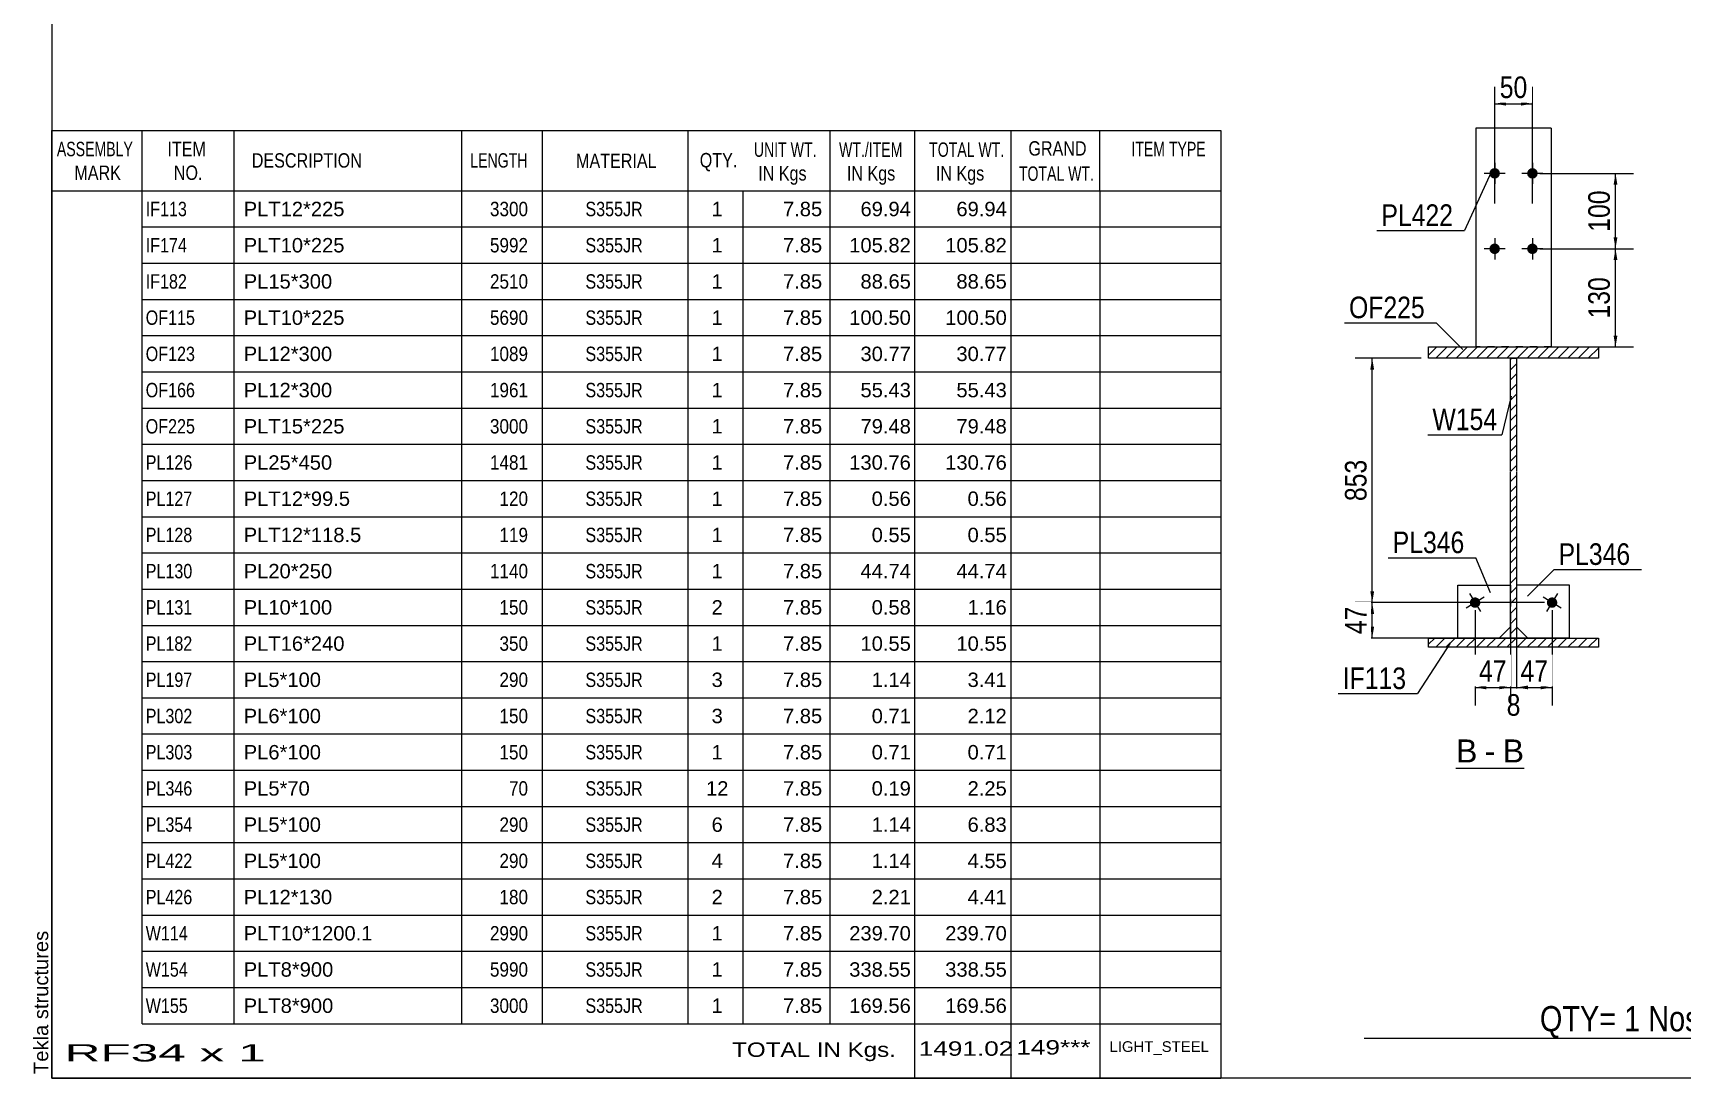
# Model space of a CAD drawing. Header units: millimetres. Extents: x -46 to 357, y -191 to 86.
# Drawn here: x -46 to 172.7, y -191.1 to -52.6 of the extents above; entities that cross this region are included whole.
import ezdxf

# ---------------------------------------------------------------- set-up
doc = ezdxf.new("R2010")
doc.units = ezdxf.units.MM
doc.linetypes.add('DXK_LINE_DOT1', pattern=[1.8814, 0.9407, -0.9407])
doc.styles.add('Arial', font='ARIAL.TTF', dxfattribs={"height": 0.2})
doc.styles.add('Arial Narrow', font='ARIALN.TTF', dxfattribs={"height": 0.2})

# ---------------------------------------------------------------- blocks, each defined once
blk = doc.blocks.new('Unknown-623514957-1211')
at = {"color": 5, "linetype": 'Continuous'}
for p, q in [((-43.45, 85.89), (-43.45, -191.11)), ((-43.45, -191.11), (356.55, -191.11))]:
    blk.add_line(p, q, dxfattribs=at)
at = {"color": 174, "linetype": 'Continuous', "style": 'Arial'}
blk.add_text('Tekla structures', height=1.9102, rotation=90, dxfattribs=at).set_placement((-43.95, -190.61))
blk = doc.blocks.new('Unknown-623514957-16 - 2719')
at = {"color": 7, "linetype": 'Continuous'}
blk.add_line((142.59, -150.07), (151.62, -150.07), dxfattribs=at)
at = {"color": 0, "linetype": 'Continuous'}
blk.add_wipeout([(145.43, -149.32), (145.43, -146.12), (142.59, -146.12), (142.59, -149.32)], dxfattribs=at)
at = {"color": 96, "linetype": 'Continuous', "style": 'Arial'}
blk.add_text('B', height=3.06, dxfattribs=at).set_placement((142.59, -149.32))
at = {"color": 0, "linetype": 'Continuous'}
blk.add_wipeout([(147.81, -149.32), (147.81, -146.12), (146.39, -146.12), (146.39, -149.32)], dxfattribs=at)
at = {"color": 96, "linetype": 'Continuous', "style": 'Arial'}
blk.add_text('-', height=3.06, dxfattribs=at).set_placement((146.39, -149.32))
at = {"color": 0, "linetype": 'Continuous'}
blk.add_wipeout([(151.62, -149.32), (151.62, -146.12), (148.77, -146.12), (148.77, -149.32)], dxfattribs=at)
at = {"color": 96, "linetype": 'Continuous', "style": 'Arial'}
blk.add_text('B', height=3.06, dxfattribs=at).set_placement((148.77, -149.32))
blk = doc.blocks.new('Part-623514957-2760 - 2719')
at = {"linetype": 'Continuous'}
h = blk.add_hatch(dxfattribs=at)
h.set_pattern_fill('', scale=0.3, style=0, pattern_type=0)
h.set_pattern_definition([(45, (150.63105, -132.8312), (-0.67352, 0.67352), [])])
h.paths.add_polyline_path([(149.83, -132.83), (150.63, -132.83), (150.63, -95.73), (149.83, -95.73)])
at = {"color": 2, "linetype": 'Continuous'}
for p, q in [((149.83, -110.73), (149.83, -95.73)), ((149.83, -95.73), (150.63, -95.73)), ((150.63, -95.73), (150.63, -110.73)), ((149.83, -132.83), (149.83, -110.83)), ((150.63, -110.83), (150.63, -132.83)), ((150.63, -132.83), (149.83, -132.83))]:
    blk.add_line(p, q, dxfattribs=at)
blk = doc.blocks.new('Bolt-623514957-2736 - 2719')
at = {"linetype": 'Continuous'}
blk.add_hatch(color=3, dxfattribs=at).paths.add_polyline_path([(155.92, -128.5, -1), (154.74, -127.76, -1)])
at = {"color": 3, "linetype": 'Continuous'}
for p, q in [((156.52, -128.87), (154.14, -127.39)), ((156.07, -126.94), (154.59, -129.32))]:
    blk.add_line(p, q, dxfattribs=at)
blk = doc.blocks.new('Bolt-623514957-2737 - 2719')
at = {"linetype": 'Continuous'}
blk.add_hatch(color=3, dxfattribs=at).paths.add_polyline_path([(145.72, -127.76, -1), (144.54, -128.5, -1)])
at = {"color": 3, "linetype": 'Continuous'}
for p, q in [((146.32, -127.39), (143.94, -128.87)), ((144.39, -126.94), (145.87, -129.32))]:
    blk.add_line(p, q, dxfattribs=at)
blk = doc.blocks.new('Bolt-623514957-2749 - 2719')
at = {"linetype": 'Continuous'}
for points in [[(148.43, -71.23, -1), (147.03, -71.23, -1)], [(153.43, -71.23, -1), (152.03, -71.23, -1)], [(148.43, -81.23, -1), (147.03, -81.23, -1)], [(153.43, -81.23, -1), (152.03, -81.23, -1)]]:
    blk.add_hatch(color=3, dxfattribs=at).paths.add_polyline_path(points)
at = {"color": 3, "linetype": 'Continuous'}
for p, q in [((147.73, -69.83), (147.73, -72.63)), ((152.73, -69.83), (152.73, -72.63)), ((149.13, -71.23), (146.33, -71.23)), ((154.13, -71.23), (151.33, -71.23)), ((147.73, -79.83), (147.73, -82.63)), ((152.73, -79.83), (152.73, -82.63)), ((149.13, -81.23), (146.33, -81.23)), ((154.13, -81.23), (151.33, -81.23))]:
    blk.add_line(p, q, dxfattribs=at)
blk = doc.blocks.new('Part-623514957-2790 - 2719')
at = {"color": 2, "linetype": 'Continuous'}
for p, q in [((157.63, -125.83), (150.63, -125.83)), ((157.63, -132.83), (157.63, -125.83)), ((150.63, -131.33), (152.13, -132.83))]:
    blk.add_line(p, q, dxfattribs=at)
at = {"color": 7, "linetype": 'DXK_LINE_DOT1'}
for p, q in [((150.63, -125.83), (150.63, -131.33)), ((157.63, -132.83), (152.13, -132.83))]:
    blk.add_line(p, q, dxfattribs=at)
blk = doc.blocks.new('Part-623514957-2795 - 2719')
at = {"color": 2, "linetype": 'Continuous'}
for p, q in [((142.83, -132.83), (142.83, -125.83)), ((142.83, -125.83), (149.83, -125.83)), ((149.83, -131.33), (148.33, -132.83))]:
    blk.add_line(p, q, dxfattribs=at)
at = {"color": 7, "linetype": 'DXK_LINE_DOT1'}
for p, q in [((149.83, -125.83), (149.83, -131.33)), ((148.33, -132.83), (142.83, -132.83))]:
    blk.add_line(p, q, dxfattribs=at)
blk = doc.blocks.new('Part-623514957-2802 - 2719')
at = {"linetype": 'Continuous'}
h = blk.add_hatch(dxfattribs=at)
h.set_pattern_fill('', scale=0.3, style=0, pattern_type=0)
h.set_pattern_definition([(45, (161.48105, -95.7312), (-0.67352, 0.67352), [])])
h.paths.add_polyline_path([(138.98, -95.73), (161.48, -95.73), (161.48, -94.23), (138.98, -94.23)])
at = {"color": 2, "linetype": 'Continuous'}
for p, q in [((138.98, -95.73), (138.98, -94.23)), ((138.98, -94.23), (161.48, -94.23)), ((161.48, -95.73), (138.98, -95.73)), ((161.48, -94.23), (161.48, -95.73))]:
    blk.add_line(p, q, dxfattribs=at)
blk = doc.blocks.new('Part-623514957-2812 - 2719')
at = {"linetype": 'Continuous'}
h = blk.add_hatch(dxfattribs=at)
h.set_pattern_fill('', scale=0.3, style=0, pattern_type=0)
h.set_pattern_definition([(45, (161.48105, -134.0312), (-0.67352, 0.67352), [])])
h.paths.add_polyline_path([(138.98, -134.03), (161.48, -134.03), (161.48, -132.83), (138.98, -132.83)])
at = {"color": 2, "linetype": 'Continuous'}
for p, q in [((138.98, -134.03), (138.98, -132.83)), ((138.98, -132.83), (161.48, -132.83)), ((161.48, -132.83), (161.48, -134.03)), ((161.48, -134.03), (138.98, -134.03))]:
    blk.add_line(p, q, dxfattribs=at)
blk = doc.blocks.new('Part-623514957-2829 - 2719')
at = {"color": 2, "linetype": 'Continuous'}
for p, q in [((155.23, -65.23), (145.23, -65.23)), ((145.23, -65.23), (145.23, -94.23)), ((155.23, -65.23), (155.23, -94.23))]:
    blk.add_line(p, q, dxfattribs=at)
at = {"color": 7, "linetype": 'DXK_LINE_DOT1'}
blk.add_line((155.23, -94.23), (145.23, -94.23), dxfattribs=at)
blk = doc.blocks.new('StraightDimension-623514957-12862 - 2719')
at = {"linetype": 'Continuous'}
for points in [[(163.49, -72.73), (163.74, -71.23), (163.99, -72.73)], [(163.99, -79.73), (163.74, -81.23), (163.49, -79.73)]]:
    blk.add_hatch(color=7, dxfattribs=at).paths.add_polyline_path(points)
at = {"color": 7, "linetype": 'Continuous'}
for p, q in [((153.73, -71.23), (166.14, -71.23)), ((163.74, -81.23), (163.74, -71.23)), ((153.73, -81.23), (166.14, -81.23))]:
    blk.add_line(p, q, dxfattribs=at)
at = {"color": 0}
blk.add_wipeout([(163.59, -72.89), (159.39, -72.89), (159.39, -79.57), (163.59, -79.57)], dxfattribs=at)
at = {"color": 3, "style": 'Arial Narrow'}
blk.add_text('100', height=2.863, rotation=90.0002, dxfattribs=at).set_placement((162.99, -78.97))
blk = doc.blocks.new('StraightDimension-623514957-8338 - 2719')
at = {"linetype": 'Continuous'}
for points in [[(152.13, -139.62), (150.63, -139.37), (152.13, -139.12)], [(153.83, -139.12), (155.33, -139.37), (153.83, -139.62)]]:
    blk.add_hatch(color=7, dxfattribs=at).paths.add_polyline_path(points)
at = {"color": 7, "linetype": 'Continuous'}
for p, q in [((150.63, -130.8), (150.63, -141.77)), ((155.33, -129.13), (155.33, -141.77)), ((150.63, -139.37), (155.33, -139.37))]:
    blk.add_line(p, q, dxfattribs=at)
at = {"color": 0}
blk.add_wipeout([(155.41, -139.22), (155.41, -135.02), (150.55, -135.02), (150.55, -139.22)], dxfattribs=at)
at = {"color": 3, "style": 'Arial Narrow'}
blk.add_text('47', height=2.863, dxfattribs=at).set_placement((151.15, -138.62))
blk = doc.blocks.new('StraightDimension-623514957-8339 - 2719')
at = {"linetype": 'Continuous'}
for points in [[(148.33, -139.12), (149.83, -139.37), (148.33, -139.62)], [(152.13, -139.62), (150.63, -139.37), (152.13, -139.12)]]:
    blk.add_hatch(color=7, dxfattribs=at).paths.add_polyline_path(points)
at = {"color": 7, "linetype": 'Continuous'}
for p, q in [((149.83, -130.8), (149.83, -141.62)), ((150.63, -130.8), (150.63, -141.62)), ((149.83, -139.37), (150.63, -139.37))]:
    blk.add_line(p, q, dxfattribs=at)
at = {"color": 0}
blk.add_wipeout([(151.75, -143.72), (151.75, -139.52), (148.72, -139.52), (148.72, -143.72)], dxfattribs=at)
at = {"color": 3, "style": 'Arial Narrow'}
blk.add_text('8', height=2.86, dxfattribs=at).set_placement((149.32, -143.12))
blk = doc.blocks.new('StraightDimension-623514957-8340 - 2719')
at = {"linetype": 'Continuous'}
for points in [[(146.63, -139.62), (145.13, -139.37), (146.63, -139.12)], [(148.33, -139.12), (149.83, -139.37), (148.33, -139.62)]]:
    blk.add_hatch(color=7, dxfattribs=at).paths.add_polyline_path(points)
at = {"color": 7, "linetype": 'Continuous'}
for p, q in [((145.13, -129.13), (145.13, -141.77)), ((149.83, -130.8), (149.83, -141.77)), ((145.13, -139.37), (149.83, -139.37))]:
    blk.add_line(p, q, dxfattribs=at)
at = {"color": 0}
blk.add_wipeout([(149.91, -139.22), (149.91, -135.02), (145.05, -135.02), (145.05, -139.22)], dxfattribs=at)
at = {"color": 3, "style": 'Arial Narrow'}
blk.add_text('47', height=2.863, dxfattribs=at).set_placement((145.65, -138.62))
blk = doc.blocks.new('StraightDimension-623514957-8360 - 2719')
at = {"linetype": 'Continuous'}
for points in [[(131.25, -97.23), (131.5, -95.73), (131.75, -97.23)], [(131.75, -126.63), (131.5, -128.13), (131.25, -126.63)]]:
    blk.add_hatch(color=7, dxfattribs=at).paths.add_polyline_path(points)
at = {"color": 7, "linetype": 'Continuous'}
for p, q in [((137.98, -95.73), (129.25, -95.73)), ((131.5, -128.13), (131.5, -95.73)), ((154.33, -128.13), (129.25, -128.13))]:
    blk.add_line(p, q, dxfattribs=at)
at = {"color": 0}
blk.add_wipeout([(131.35, -108.59), (127.15, -108.59), (127.15, -115.27), (131.35, -115.27)], dxfattribs=at)
at = {"color": 3, "style": 'Arial Narrow'}
blk.add_text('853', height=2.863, rotation=90.0002, dxfattribs=at).set_placement((130.75, -114.67))
blk = doc.blocks.new('StraightDimension-623514957-8361 - 2719')
at = {"linetype": 'Continuous'}
for points in [[(131.25, -129.63), (131.5, -128.13), (131.75, -129.63)], [(131.75, -131.33), (131.5, -132.83), (131.25, -131.33)]]:
    blk.add_hatch(color=7, dxfattribs=at).paths.add_polyline_path(points)
at = {"color": 7, "linetype": 'Continuous'}
for p, q in [((154.33, -128.13), (129.25, -128.13)), ((131.5, -132.83), (131.5, -128.13)), ((156.63, -132.83), (129.25, -132.83))]:
    blk.add_line(p, q, dxfattribs=at)
at = {"color": 0}
blk.add_wipeout([(131.35, -128.05), (127.15, -128.05), (127.15, -132.91), (131.35, -132.91)], dxfattribs=at)
at = {"color": 3, "style": 'Arial Narrow'}
blk.add_text('47', height=2.863, rotation=90.0002, dxfattribs=at).set_placement((130.75, -132.31))
blk = doc.blocks.new('StraightDimension-623514957-8408 - 2719')
at = {"linetype": 'Continuous'}
for points in [[(149.23, -62.25), (147.73, -62), (149.23, -61.75)], [(151.23, -61.75), (152.73, -62), (151.23, -62.25)]]:
    blk.add_hatch(color=7, dxfattribs=at).paths.add_polyline_path(points)
at = {"color": 7, "linetype": 'Continuous'}
for p, q in [((147.73, -75.23), (147.73, -59.75)), ((152.73, -75.23), (152.73, -59.75)), ((147.73, -62), (152.73, -62))]:
    blk.add_line(p, q, dxfattribs=at)
at = {"color": 0}
blk.add_wipeout([(152.66, -61.85), (152.66, -57.65), (147.8, -57.65), (147.8, -61.85)], dxfattribs=at)
at = {"color": 3, "style": 'Arial Narrow'}
blk.add_text('50', height=2.863, dxfattribs=at).set_placement((148.4, -61.25))
blk = doc.blocks.new('StraightDimension-623514957-12863 - 2719')
at = {"linetype": 'Continuous'}
for points in [[(163.49, -82.73), (163.74, -81.23), (163.99, -82.73)], [(163.99, -92.73), (163.74, -94.23), (163.49, -92.73)]]:
    blk.add_hatch(color=7, dxfattribs=at).paths.add_polyline_path(points)
at = {"color": 7, "linetype": 'Continuous'}
for p, q in [((153.73, -81.23), (166.14, -81.23)), ((163.74, -94.23), (163.74, -81.23)), ((139.98, -94.23), (166.14, -94.23))]:
    blk.add_line(p, q, dxfattribs=at)
at = {"color": 0}
blk.add_wipeout([(163.59, -84.39), (159.39, -84.39), (159.39, -91.07), (163.59, -91.07)], dxfattribs=at)
at = {"color": 3, "style": 'Arial Narrow'}
blk.add_text('130', height=2.863, rotation=90.0002, dxfattribs=at).set_placement((162.99, -90.47))
blk = doc.blocks.new('CBS_BOM-623514957-14365')
at = {"color": 7, "linetype": 'Continuous'}
for p, q in [((-43.48, -73.54), (-43.48, -65.54)), ((-43.48, -65.54), (111.44, -65.54)), ((-31.48, -73.54), (-31.48, -65.54)), ((-19.29, -73.54), (-19.29, -65.54)), ((10.87, -73.54), (10.87, -65.54)), ((21.55, -73.54), (21.55, -65.54)), ((40.87, -73.54), (40.87, -65.54)), ((59.67, -73.54), (59.67, -65.54)), ((70.88, -73.54), (70.88, -65.54)), ((83.67, -73.54), (83.67, -65.54)), ((95.42, -73.54), (95.42, -65.54)), ((111.44, -65.55), (111.44, -73.53)), ((-43.48, -73.54), (111.44, -73.54)), ((-43.48, -78.34), (-43.48, -73.54)), ((-31.48, -78.34), (-31.48, -73.54)), ((-19.29, -78.34), (-19.29, -73.54)), ((10.87, -78.34), (10.87, -73.54)), ((21.55, -78.34), (21.55, -73.54)), ((40.87, -78.34), (40.87, -73.54)), ((48.13, -78.34), (48.13, -73.54)), ((59.67, -78.34), (59.67, -73.54)), ((70.88, -78.34), (70.88, -73.54)), ((83.67, -78.34), (83.67, -73.54)), ((95.43, -78.34), (95.43, -73.54)), ((111.44, -73.55), (111.44, -78.34)), ((-43.48, -83.14), (-43.48, -78.34)), ((-31.48, -78.34), (111.44, -78.34)), ((-31.48, -83.14), (-31.48, -78.34)), ((-19.29, -83.14), (-19.29, -78.34)), ((10.87, -83.14), (10.87, -78.34)), ((21.55, -83.14), (21.55, -78.34)), ((40.87, -83.14), (40.87, -78.34)), ((48.13, -83.14), (48.13, -78.34)), ((59.67, -83.14), (59.67, -78.34)), ((70.88, -83.14), (70.88, -78.34)), ((83.67, -83.14), (83.67, -78.34)), ((95.43, -83.14), (95.43, -78.34)), ((111.44, -78.35), (111.44, -83.14)), ((-43.48, -87.94), (-43.48, -83.14)), ((-31.48, -83.14), (111.44, -83.14)), ((-31.48, -87.94), (-31.48, -83.14)), ((-19.29, -87.94), (-19.29, -83.14)), ((10.87, -87.94), (10.87, -83.14)), ((21.55, -87.94), (21.55, -83.14)), ((40.87, -87.94), (40.87, -83.14)), ((48.13, -87.94), (48.13, -83.14)), ((59.67, -87.94), (59.67, -83.14)), ((70.88, -87.94), (70.88, -83.14)), ((83.67, -87.94), (83.67, -83.14)), ((95.43, -87.94), (95.43, -83.14)), ((111.44, -83.15), (111.44, -87.94)), ((-43.48, -92.74), (-43.48, -87.94)), ((-31.48, -87.94), (111.44, -87.94)), ((-31.48, -92.74), (-31.48, -87.94)), ((-19.29, -92.74), (-19.29, -87.94)), ((10.87, -92.74), (10.87, -87.94)), ((21.55, -92.74), (21.55, -87.94)), ((40.87, -92.74), (40.87, -87.94)), ((48.13, -92.74), (48.13, -87.94)), ((59.67, -92.74), (59.67, -87.94)), ((70.88, -92.74), (70.88, -87.94)), ((83.67, -92.74), (83.67, -87.94)), ((95.43, -92.74), (95.43, -87.94)), ((111.44, -87.95), (111.44, -92.74)), ((-43.48, -97.54), (-43.48, -92.74)), ((-31.48, -92.74), (111.44, -92.74)), ((-31.48, -97.54), (-31.48, -92.74)), ((-19.29, -97.54), (-19.29, -92.74)), ((10.87, -97.54), (10.87, -92.74)), ((21.55, -97.54), (21.55, -92.74)), ((40.87, -97.54), (40.87, -92.74)), ((48.13, -97.54), (48.13, -92.74)), ((59.67, -97.54), (59.67, -92.74)), ((70.88, -97.54), (70.88, -92.74)), ((83.67, -97.54), (83.67, -92.74)), ((95.43, -97.54), (95.43, -92.74)), ((111.44, -92.75), (111.44, -97.54)), ((-43.48, -102.34), (-43.48, -97.54)), ((-31.48, -97.54), (111.44, -97.54)), ((-31.48, -102.34), (-31.48, -97.54)), ((-19.29, -102.34), (-19.29, -97.54)), ((10.87, -102.34), (10.87, -97.54)), ((21.55, -102.34), (21.55, -97.54)), ((40.87, -102.34), (40.87, -97.54)), ((48.13, -102.34), (48.13, -97.54)), ((59.67, -102.34), (59.67, -97.54)), ((70.88, -102.34), (70.88, -97.54)), ((83.67, -102.34), (83.67, -97.54)), ((95.43, -102.34), (95.43, -97.54)), ((111.44, -97.55), (111.44, -102.34)), ((-43.48, -107.14), (-43.48, -102.34)), ((-31.48, -102.34), (111.44, -102.34)), ((-31.48, -107.14), (-31.48, -102.34)), ((-19.29, -107.14), (-19.29, -102.34)), ((10.87, -107.14), (10.87, -102.34)), ((21.55, -107.14), (21.55, -102.34)), ((40.87, -107.14), (40.87, -102.34)), ((48.13, -107.14), (48.13, -102.34)), ((59.67, -107.14), (59.67, -102.34)), ((70.88, -107.14), (70.88, -102.34)), ((83.67, -107.14), (83.67, -102.34)), ((95.43, -107.14), (95.43, -102.34)), ((111.44, -102.35), (111.44, -107.14)), ((-43.48, -111.94), (-43.48, -107.14)), ((-31.48, -107.14), (111.44, -107.14)), ((-31.48, -111.94), (-31.48, -107.14)), ((-19.29, -111.94), (-19.29, -107.14)), ((10.87, -111.94), (10.87, -107.14)), ((21.55, -111.94), (21.55, -107.14)), ((40.87, -111.94), (40.87, -107.14)), ((48.13, -111.94), (48.13, -107.14)), ((59.67, -111.94), (59.67, -107.14)), ((70.88, -111.94), (70.88, -107.14)), ((83.67, -111.94), (83.67, -107.14)), ((95.43, -111.94), (95.43, -107.14)), ((111.44, -107.15), (111.44, -111.94)), ((-43.48, -116.74), (-43.48, -111.94)), ((-31.48, -111.94), (111.44, -111.94)), ((-31.48, -116.74), (-31.48, -111.94)), ((-19.29, -116.74), (-19.29, -111.94)), ((10.87, -116.74), (10.87, -111.94)), ((21.55, -116.74), (21.55, -111.94)), ((40.87, -116.74), (40.87, -111.94)), ((48.13, -116.74), (48.13, -111.94)), ((59.67, -116.74), (59.67, -111.94)), ((70.88, -116.74), (70.88, -111.94)), ((83.67, -116.74), (83.67, -111.94)), ((95.43, -116.74), (95.43, -111.94)), ((111.44, -111.95), (111.44, -116.74)), ((-43.48, -121.54), (-43.48, -116.74)), ((-31.48, -116.74), (111.44, -116.74)), ((-31.48, -121.54), (-31.48, -116.74)), ((-19.29, -121.54), (-19.29, -116.74)), ((10.87, -121.54), (10.87, -116.74)), ((21.55, -121.54), (21.55, -116.74)), ((40.87, -121.54), (40.87, -116.74)), ((48.13, -121.54), (48.13, -116.74)), ((59.67, -121.54), (59.67, -116.74)), ((70.88, -121.54), (70.88, -116.74)), ((83.67, -121.54), (83.67, -116.74)), ((95.43, -121.54), (95.43, -116.74)), ((111.44, -116.75), (111.44, -121.54)), ((-43.48, -126.34), (-43.48, -121.54)), ((-31.48, -121.54), (111.44, -121.54)), ((-31.48, -126.34), (-31.48, -121.54)), ((-19.29, -126.34), (-19.29, -121.54)), ((10.87, -126.34), (10.87, -121.54)), ((21.55, -126.34), (21.55, -121.54)), ((40.87, -126.34), (40.87, -121.54)), ((48.13, -126.34), (48.13, -121.54)), ((59.67, -126.34), (59.67, -121.54)), ((70.88, -126.34), (70.88, -121.54)), ((83.67, -126.34), (83.67, -121.54)), ((95.43, -126.34), (95.43, -121.54)), ((111.44, -121.55), (111.44, -126.34)), ((-43.48, -131.14), (-43.48, -126.34)), ((-31.48, -126.34), (111.44, -126.34)), ((-31.48, -131.14), (-31.48, -126.34)), ((-19.29, -131.14), (-19.29, -126.34)), ((10.87, -131.14), (10.87, -126.34)), ((21.55, -131.14), (21.55, -126.34)), ((40.87, -131.14), (40.87, -126.34)), ((48.13, -131.14), (48.13, -126.34)), ((59.67, -131.14), (59.67, -126.34)), ((70.88, -131.14), (70.88, -126.34)), ((83.67, -131.14), (83.67, -126.34)), ((95.43, -131.14), (95.43, -126.34)), ((111.44, -126.35), (111.44, -131.14)), ((-43.48, -135.94), (-43.48, -131.14)), ((-31.48, -131.14), (111.44, -131.14)), ((-31.48, -135.94), (-31.48, -131.14)), ((-19.29, -135.94), (-19.29, -131.14)), ((10.87, -135.94), (10.87, -131.14)), ((21.55, -135.94), (21.55, -131.14)), ((40.87, -135.94), (40.87, -131.14)), ((48.13, -135.94), (48.13, -131.14)), ((59.67, -135.94), (59.67, -131.14)), ((70.88, -135.94), (70.88, -131.14)), ((83.67, -135.94), (83.67, -131.14)), ((95.43, -135.94), (95.43, -131.14)), ((111.44, -131.15), (111.44, -135.94)), ((-43.48, -140.74), (-43.48, -135.94)), ((-31.48, -135.94), (111.44, -135.94)), ((-31.48, -140.74), (-31.48, -135.94)), ((-19.29, -140.74), (-19.29, -135.94)), ((10.87, -140.74), (10.87, -135.94)), ((21.55, -140.74), (21.55, -135.94)), ((40.87, -140.74), (40.87, -135.94)), ((48.13, -140.74), (48.13, -135.94)), ((59.67, -140.74), (59.67, -135.94)), ((70.88, -140.74), (70.88, -135.94)), ((83.67, -140.74), (83.67, -135.94)), ((95.43, -140.74), (95.43, -135.94)), ((111.44, -135.95), (111.44, -140.74)), ((-43.48, -145.54), (-43.48, -140.74)), ((-31.48, -140.74), (111.44, -140.74)), ((-31.48, -145.54), (-31.48, -140.74)), ((-19.29, -145.54), (-19.29, -140.74)), ((10.87, -145.54), (10.87, -140.74)), ((21.55, -145.54), (21.55, -140.74)), ((40.87, -145.54), (40.87, -140.74)), ((48.13, -145.54), (48.13, -140.74)), ((59.67, -145.54), (59.67, -140.74)), ((70.88, -145.54), (70.88, -140.74)), ((83.67, -145.54), (83.67, -140.74)), ((95.43, -145.54), (95.43, -140.74)), ((111.44, -140.75), (111.44, -145.54)), ((-43.48, -150.34), (-43.48, -145.54)), ((-31.48, -145.54), (111.44, -145.54)), ((-31.48, -150.34), (-31.48, -145.54)), ((-19.29, -150.34), (-19.29, -145.54)), ((10.87, -150.34), (10.87, -145.54)), ((21.55, -150.34), (21.55, -145.54)), ((40.87, -150.34), (40.87, -145.54)), ((48.13, -150.34), (48.13, -145.54)), ((59.67, -150.34), (59.67, -145.54)), ((70.88, -150.34), (70.88, -145.54)), ((83.67, -150.34), (83.67, -145.54)), ((95.43, -150.34), (95.43, -145.54)), ((111.44, -145.55), (111.44, -150.34)), ((-43.48, -155.14), (-43.48, -150.34)), ((-31.48, -150.34), (111.44, -150.34)), ((-31.48, -155.14), (-31.48, -150.34)), ((-19.29, -155.14), (-19.29, -150.34)), ((10.87, -155.14), (10.87, -150.34)), ((21.55, -155.14), (21.55, -150.34)), ((40.87, -155.14), (40.87, -150.34)), ((48.13, -155.14), (48.13, -150.34)), ((59.67, -155.14), (59.67, -150.34)), ((70.88, -155.14), (70.88, -150.34)), ((83.67, -155.14), (83.67, -150.34)), ((95.43, -155.14), (95.43, -150.34)), ((111.44, -150.35), (111.44, -155.14)), ((-43.48, -159.94), (-43.48, -155.14)), ((-31.48, -155.14), (111.44, -155.14)), ((-31.48, -159.94), (-31.48, -155.14)), ((-19.29, -159.94), (-19.29, -155.14)), ((10.87, -159.94), (10.87, -155.14)), ((21.55, -159.94), (21.55, -155.14)), ((40.87, -159.94), (40.87, -155.14)), ((48.13, -159.94), (48.13, -155.14)), ((59.67, -159.94), (59.67, -155.14)), ((70.88, -159.94), (70.88, -155.14)), ((83.67, -159.94), (83.67, -155.14)), ((95.43, -159.94), (95.43, -155.14)), ((111.44, -155.15), (111.44, -159.94)), ((-43.48, -164.74), (-43.48, -159.94)), ((-31.48, -159.94), (111.44, -159.94)), ((-31.48, -164.74), (-31.48, -159.94)), ((-19.29, -164.74), (-19.29, -159.94)), ((10.87, -164.74), (10.87, -159.94)), ((21.55, -164.74), (21.55, -159.94)), ((40.87, -164.74), (40.87, -159.94)), ((48.13, -164.74), (48.13, -159.94)), ((59.67, -164.74), (59.67, -159.94)), ((70.88, -164.74), (70.88, -159.94)), ((83.67, -164.74), (83.67, -159.94)), ((95.43, -164.74), (95.43, -159.94)), ((111.44, -159.95), (111.44, -164.74)), ((-43.48, -169.54), (-43.48, -164.74)), ((-31.48, -164.74), (111.44, -164.74)), ((-31.48, -169.54), (-31.48, -164.74)), ((-19.29, -169.54), (-19.29, -164.74)), ((10.87, -169.54), (10.87, -164.74)), ((21.55, -169.54), (21.55, -164.74)), ((40.87, -169.54), (40.87, -164.74)), ((48.13, -169.54), (48.13, -164.74)), ((59.67, -169.54), (59.67, -164.74)), ((70.88, -169.54), (70.88, -164.74)), ((83.67, -169.54), (83.67, -164.74)), ((95.43, -169.54), (95.43, -164.74)), ((111.44, -164.75), (111.44, -169.54)), ((-43.48, -174.34), (-43.48, -169.54)), ((-31.48, -169.54), (111.44, -169.54)), ((-31.48, -174.34), (-31.48, -169.54)), ((-19.29, -174.34), (-19.29, -169.54)), ((10.87, -174.34), (10.87, -169.54)), ((21.55, -174.34), (21.55, -169.54)), ((40.87, -174.34), (40.87, -169.54)), ((48.13, -174.34), (48.13, -169.54)), ((59.67, -174.34), (59.67, -169.54)), ((70.88, -174.34), (70.88, -169.54)), ((83.67, -174.34), (83.67, -169.54)), ((95.43, -174.34), (95.43, -169.54)), ((111.44, -169.55), (111.44, -174.34)), ((-43.48, -179.14), (-43.48, -174.34)), ((-31.48, -174.34), (111.44, -174.34)), ((-31.48, -179.14), (-31.48, -174.34)), ((-19.29, -179.14), (-19.29, -174.34)), ((10.87, -179.14), (10.87, -174.34)), ((21.55, -179.14), (21.55, -174.34)), ((40.87, -179.14), (40.87, -174.34)), ((48.13, -179.14), (48.13, -174.34)), ((59.67, -179.14), (59.67, -174.34)), ((70.88, -179.14), (70.88, -174.34)), ((83.67, -179.14), (83.67, -174.34)), ((95.43, -179.14), (95.43, -174.34)), ((111.44, -174.35), (111.44, -179.14)), ((-43.48, -183.94), (-43.48, -179.14)), ((-31.48, -179.14), (111.44, -179.14)), ((-31.48, -183.94), (-31.48, -179.14)), ((-19.29, -183.94), (-19.29, -179.14)), ((10.87, -183.94), (10.87, -179.14)), ((21.55, -183.94), (21.55, -179.14)), ((40.87, -183.94), (40.87, -179.14)), ((48.13, -183.94), (48.13, -179.14)), ((59.67, -183.94), (59.67, -179.14)), ((70.88, -183.94), (70.88, -179.14)), ((83.67, -183.94), (83.67, -179.14)), ((95.43, -183.94), (95.43, -179.14)), ((111.44, -179.15), (111.44, -183.94)), ((-43.48, -191.14), (-43.48, -183.96)), ((-31.48, -183.94), (111.44, -183.94)), ((70.88, -191.14), (70.88, -183.96)), ((83.67, -191.14), (83.67, -183.96)), ((95.47, -191.14), (95.47, -183.96)), ((111.44, -183.94), (111.44, -191.14)), ((-43.48, -191.14), (111.44, -191.14))]:
    blk.add_line(p, q, dxfattribs=at)
at = {"color": 3, "linetype": 'Continuous', "style": 'Arial'}
for s, height, width, p in [('ASSEMBLY', 1.91, 0.7, (-42.8, -68.96)), ('ITEM', 1.91, 0.8, (-28.15, -68.96)), ('UNIT WT.', 1.91, 0.7, (49.56, -69.04)), ('WT./ITEM', 1.91, 0.7, (60.85, -69.04)), ('TOTAL WT.', 1.91, 0.7, (72.79, -69.04)), ('GRAND', 1.91, 0.8, (85.94, -68.88)), ('ITEM TYPE', 1.91, 0.7, (99.58, -68.96)), ('DESCRIPTION', 1.9102, 0.8, (-16.97, -70.47)), ('LENGTH', 1.91, 0.7, (11.98, -70.47)), ('MATERIAL', 1.91, 0.8, (26, -70.52)), ('QTY.', 1.91, 0.8, (42.39, -70.44)), ('MARK', 1.91, 0.8, (-40.48, -72.1)), ('NO.', 1.91, 0.8, (-27.3, -72.1)), ('IN Kgs', 1.91, 0.8, (50.14, -72.18)), ('IN Kgs', 1.91, 0.8, (61.89, -72.18)), ('IN Kgs', 1.91, 0.8, (73.68, -72.18)), ('TOTAL WT.', 1.91, 0.7, (84.68, -72.22))]:
    blk.add_text(s, height=height, dxfattribs=dict(at, width=width)).set_placement(p)
at = {"color": 7, "linetype": 'Continuous', "style": 'Arial'}
for s, width, p in [('IF113', 0.8, (-31.03, -76.91)), ('3300', 0.85, (14.59, -76.91)), ('S355JR', 0.8, (27.24, -76.91)), ('IF174', 0.8, (-31.03, -81.71)), ('5992', 0.85, (14.59, -81.71)), ('S355JR', 0.8, (27.24, -81.71)), ('IF182', 0.8, (-31.03, -86.51)), ('2510', 0.85, (14.59, -86.51)), ('S355JR', 0.8, (27.24, -86.51)), ('OF115', 0.8, (-31.03, -91.31)), ('5690', 0.85, (14.59, -91.31)), ('S355JR', 0.8, (27.24, -91.31)), ('OF123', 0.8, (-31.03, -96.11)), ('1089', 0.85, (14.59, -96.11)), ('S355JR', 0.8, (27.24, -96.11)), ('OF166', 0.8, (-31.03, -100.91)), ('1961', 0.85, (14.59, -100.91)), ('S355JR', 0.8, (27.24, -100.91)), ('OF225', 0.8, (-31.03, -105.71)), ('3000', 0.85, (14.59, -105.71)), ('S355JR', 0.8, (27.24, -105.71)), ('PL126', 0.8, (-31.03, -110.51)), ('1481', 0.85, (14.59, -110.51)), ('S355JR', 0.8, (27.24, -110.51)), ('PL127', 0.8, (-31.03, -115.31)), ('120', 0.85, (15.85, -115.31)), ('S355JR', 0.8, (27.24, -115.31)), ('PL128', 0.8, (-31.03, -120.11)), ('119', 0.85, (15.85, -120.11)), ('S355JR', 0.8, (27.24, -120.11)), ('PL130', 0.8, (-31.03, -124.91)), ('1140', 0.85, (14.59, -124.91)), ('S355JR', 0.8, (27.24, -124.91)), ('PL131', 0.8, (-31.03, -129.71)), ('150', 0.85, (15.85, -129.71)), ('S355JR', 0.8, (27.24, -129.71)), ('PL182', 0.8, (-31.03, -134.51)), ('350', 0.85, (15.85, -134.51)), ('S355JR', 0.8, (27.24, -134.51)), ('PL197', 0.8, (-31.03, -139.31)), ('290', 0.85, (15.85, -139.31)), ('S355JR', 0.8, (27.24, -139.31)), ('PL302', 0.8, (-31.03, -144.11)), ('150', 0.85, (15.85, -144.11)), ('S355JR', 0.8, (27.24, -144.11)), ('PL303', 0.8, (-31.03, -148.91)), ('150', 0.85, (15.85, -148.91)), ('S355JR', 0.8, (27.24, -148.91)), ('PL346', 0.8, (-31.03, -153.71)), ('70', 0.85, (17.11, -153.71)), ('S355JR', 0.8, (27.24, -153.71)), ('PL354', 0.8, (-31.03, -158.51)), ('290', 0.85, (15.85, -158.51)), ('S355JR', 0.8, (27.24, -158.51)), ('PL422', 0.8, (-31.03, -163.31)), ('290', 0.85, (15.85, -163.31)), ('S355JR', 0.8, (27.24, -163.31)), ('PL426', 0.8, (-31.03, -168.11)), ('180', 0.85, (15.85, -168.11)), ('S355JR', 0.8, (27.24, -168.11)), ('W114', 0.8, (-31.03, -172.91)), ('2990', 0.85, (14.59, -172.91)), ('S355JR', 0.8, (27.24, -172.91)), ('W154', 0.8, (-31.03, -177.71)), ('5990', 0.85, (14.59, -177.71)), ('S355JR', 0.8, (27.24, -177.71)), ('W155', 0.8, (-31.03, -182.51)), ('3000', 0.85, (14.59, -182.51)), ('S355JR', 0.8, (27.24, -182.51))]:
    blk.add_text(s, height=1.91, dxfattribs=dict(at, width=width)).set_placement(p)
for s, height, p in [('PLT12*225', 1.91, (-18.04, -76.91)), ('1', 1.91, (43.96, -76.91)), ('7.85', 1.91, (53.42, -76.91)), ('69.94', 1.91, (63.69, -76.91)), ('69.94', 1.91, (76.4, -76.91)), ('PLT10*225', 1.91, (-18.04, -81.71)), ('1', 1.91, (43.96, -81.71)), ('7.85', 1.91, (53.42, -81.71)), ('105.82', 1.91, (62.2, -81.71)), ('105.82', 1.91, (74.92, -81.71)), ('PL15*300', 1.91, (-18.04, -86.51)), ('1', 1.91, (43.96, -86.51)), ('7.85', 1.91, (53.42, -86.51)), ('88.65', 1.91, (63.69, -86.51)), ('88.65', 1.91, (76.4, -86.51)), ('PLT10*225', 1.91, (-18.04, -91.31)), ('1', 1.91, (43.96, -91.31)), ('7.85', 1.91, (53.42, -91.31)), ('100.50', 1.91, (62.2, -91.31)), ('100.50', 1.91, (74.92, -91.31)), ('PL12*300', 1.91, (-18.04, -96.11)), ('1', 1.91, (43.96, -96.11)), ('7.85', 1.91, (53.42, -96.11)), ('30.77', 1.91, (63.69, -96.11)), ('30.77', 1.91, (76.4, -96.11)), ('PL12*300', 1.91, (-18.04, -100.91)), ('1', 1.91, (43.96, -100.91)), ('7.85', 1.91, (53.42, -100.91)), ('55.43', 1.91, (63.69, -100.91)), ('55.43', 1.91, (76.4, -100.91)), ('PLT15*225', 1.91, (-18.04, -105.71)), ('1', 1.91, (43.96, -105.71)), ('7.85', 1.91, (53.42, -105.71)), ('79.48', 1.91, (63.69, -105.71)), ('79.48', 1.91, (76.4, -105.71)), ('PL25*450', 1.91, (-18.04, -110.51)), ('1', 1.91, (43.96, -110.51)), ('7.85', 1.91, (53.42, -110.51)), ('130.76', 1.91, (62.2, -110.51)), ('130.76', 1.91, (74.92, -110.51)), ('PLT12*99.5', 1.91, (-18.04, -115.31)), ('1', 1.91, (43.96, -115.31)), ('7.85', 1.91, (53.42, -115.31)), ('0.56', 1.91, (65.17, -115.31)), ('0.56', 1.91, (77.88, -115.31)), ('PLT12*118.5', 1.9102, (-18.04, -120.11)), ('1', 1.91, (43.96, -120.11)), ('7.85', 1.91, (53.42, -120.11)), ('0.55', 1.91, (65.17, -120.11)), ('0.55', 1.91, (77.88, -120.11)), ('PL20*250', 1.91, (-18.04, -124.91)), ('1', 1.91, (43.96, -124.91)), ('7.85', 1.91, (53.42, -124.91)), ('44.74', 1.91, (63.69, -124.91)), ('44.74', 1.91, (76.4, -124.91)), ('PL10*100', 1.91, (-18.04, -129.71)), ('2', 1.91, (43.96, -129.71)), ('7.85', 1.91, (53.42, -129.71)), ('0.58', 1.91, (65.17, -129.71)), ('1.16', 1.91, (77.88, -129.71)), ('PLT16*240', 1.91, (-18.04, -134.51)), ('1', 1.91, (43.96, -134.51)), ('7.85', 1.91, (53.42, -134.51)), ('10.55', 1.91, (63.69, -134.51)), ('10.55', 1.91, (76.4, -134.51)), ('PL5*100', 1.91, (-18.04, -139.31)), ('3', 1.91, (43.96, -139.31)), ('7.85', 1.91, (53.42, -139.31)), ('1.14', 1.91, (65.17, -139.31)), ('3.41', 1.91, (77.88, -139.31)), ('PL6*100', 1.91, (-18.04, -144.11)), ('3', 1.91, (43.96, -144.11)), ('7.85', 1.91, (53.42, -144.11)), ('0.71', 1.91, (65.17, -144.11)), ('2.12', 1.91, (77.88, -144.11)), ('PL6*100', 1.91, (-18.04, -148.91)), ('1', 1.91, (43.96, -148.91)), ('7.85', 1.91, (53.42, -148.91)), ('0.71', 1.91, (65.17, -148.91)), ('0.71', 1.91, (77.88, -148.91)), ('PL5*70', 1.91, (-18.04, -153.71)), ('12', 1.91, (43.22, -153.71)), ('7.85', 1.91, (53.42, -153.71)), ('0.19', 1.91, (65.17, -153.71)), ('2.25', 1.91, (77.88, -153.71)), ('PL5*100', 1.91, (-18.04, -158.51)), ('6', 1.91, (43.96, -158.51)), ('7.85', 1.91, (53.42, -158.51)), ('1.14', 1.91, (65.17, -158.51)), ('6.83', 1.91, (77.88, -158.51)), ('PL5*100', 1.91, (-18.04, -163.31)), ('4', 1.91, (43.96, -163.31)), ('7.85', 1.91, (53.42, -163.31)), ('1.14', 1.91, (65.17, -163.31)), ('4.55', 1.91, (77.88, -163.31)), ('PL12*130', 1.91, (-18.04, -168.11)), ('2', 1.91, (43.96, -168.11)), ('7.85', 1.91, (53.42, -168.11)), ('2.21', 1.91, (65.17, -168.11)), ('4.41', 1.91, (77.88, -168.11)), ('PLT10*1200.1', 1.9102, (-18.04, -172.91)), ('1', 1.91, (43.96, -172.91)), ('7.85', 1.91, (53.42, -172.91)), ('239.70', 1.91, (62.2, -172.91)), ('239.70', 1.91, (74.92, -172.91)), ('PLT8*900', 1.91, (-18.04, -177.71)), ('1', 1.91, (43.96, -177.71)), ('7.85', 1.91, (53.42, -177.71)), ('338.55', 1.91, (62.2, -177.71)), ('338.55', 1.91, (74.92, -177.71)), ('PLT8*900', 1.91, (-18.04, -182.51)), ('1', 1.91, (43.96, -182.51)), ('7.85', 1.91, (53.42, -182.51)), ('169.56', 1.91, (62.2, -182.51)), ('169.56', 1.91, (74.92, -182.51))]:
    blk.add_text(s, height=height, dxfattribs=at).set_placement(p)
at = {"color": 6, "linetype": 'Continuous', "style": 'Arial'}
for s, height, width, p in [('RF34 x 1', 2.292, 2.05, (-41.76, -188.95)), ('TOTAL IN Kgs.', 1.9102, 1.2, (46.68, -188.34)), ('1491.02', 1.91, 1.3, (71.41, -188.19)), ('149***', 1.91, 1.3, (84.34, -188.03))]:
    blk.add_text(s, height=height, dxfattribs=dict(at, width=width)).set_placement(p)
blk.add_text('LIGHT_STEEL', height=1.4135, dxfattribs=at).set_placement((96.69, -187.68))
blk = doc.blocks.new('CBS_CALLOFF-623514957-14366')
at = {"color": 7, "linetype": 'Continuous'}
blk.add_line((130.43, -185.84), (246.66, -185.86), dxfattribs=at)
at = {"color": 3, "linetype": 'Continuous', "style": 'Arial Narrow'}
blk.add_text('QTY= 1 Nos.      RAFTER     MKD : RF34', height=3.3405, dxfattribs=at).set_placement((153.72, -184.95))
blk = doc.blocks.new('Mark-623514957-2786 - 2719')
at = {"color": 0}
blk.add_wipeout([(165.7, -123.13), (165.7, -120.13), (156.2, -120.13), (156.2, -123.13)], dxfattribs=at)
blk.add_wipeout([(165.7, -123.13), (165.7, -120.13), (156.2, -120.13), (156.2, -123.13)], dxfattribs=at)
at = {"color": 7, "linetype": 'Continuous'}
for p, q in [((152.06, -127.26), (155.6, -123.73)), ((155.6, -123.73), (167.2, -123.73))]:
    blk.add_line(p, q, dxfattribs=at)
at = {"color": 3, "style": 'Arial Narrow'}
blk.add_text('PL346', height=2.863, dxfattribs=at).set_placement((156.2, -123.13))
blk = doc.blocks.new('Mark-623514957-2825 - 2719')
at = {"color": 7, "linetype": 'Continuous'}
blk.add_line((147.26, -71.06), (143.72, -78.8), dxfattribs=at)
at = {"color": 0}
blk.add_wipeout([(142.22, -78.2), (142.22, -75.2), (132.72, -75.2), (132.72, -78.2)], dxfattribs=at)
blk.add_wipeout([(142.22, -78.2), (142.22, -75.2), (132.72, -75.2), (132.72, -78.2)], dxfattribs=at)
at = {"color": 7, "linetype": 'Continuous'}
blk.add_line((132.12, -78.8), (143.72, -78.8), dxfattribs=at)
at = {"color": 3, "style": 'Arial Narrow'}
blk.add_text('PL422', height=2.863, dxfattribs=at).set_placement((132.72, -78.2))
blk = doc.blocks.new('Mark-623514957-2756 - 2719')
at = {"color": 0}
blk.add_wipeout([(148.06, -105.27), (148.06, -102.27), (139.48, -102.27), (139.48, -105.27)], dxfattribs=at)
blk.add_wipeout([(148.06, -105.27), (148.06, -102.27), (139.48, -102.27), (139.48, -105.27)], dxfattribs=at)
at = {"color": 7, "linetype": 'Continuous'}
for p in [(149.92, -100.76), (138.88, -105.87)]:
    blk.add_line(p, (148.66, -105.87), dxfattribs=at)
at = {"color": 3, "style": 'Arial Narrow'}
blk.add_text('W154', height=2.863, dxfattribs=at).set_placement((139.48, -105.27))
blk = doc.blocks.new('Mark-623514957-2791 - 2719')
at = {"color": 7, "linetype": 'Continuous'}
blk.add_line((147.17, -126.84), (145.22, -122.17), dxfattribs=at)
at = {"color": 0}
blk.add_wipeout([(143.72, -121.57), (143.72, -118.57), (134.22, -118.57), (134.22, -121.57)], dxfattribs=at)
blk.add_wipeout([(143.72, -121.57), (143.72, -118.57), (134.22, -118.57), (134.22, -121.57)], dxfattribs=at)
at = {"color": 7, "linetype": 'Continuous'}
blk.add_line((133.62, -122.17), (145.22, -122.17), dxfattribs=at)
at = {"color": 3, "style": 'Arial Narrow'}
blk.add_text('PL346', height=2.863, dxfattribs=at).set_placement((134.22, -121.57))
blk = doc.blocks.new('Mark-623514957-2798 - 2719')
at = {"color": 7, "linetype": 'Continuous'}
blk.add_line((143.51, -94.56), (139.97, -91.03), dxfattribs=at)
at = {"color": 0}
blk.add_wipeout([(138.47, -90.43), (138.47, -87.43), (128.43, -87.43), (128.43, -90.43)], dxfattribs=at)
blk.add_wipeout([(138.47, -90.43), (138.47, -87.43), (128.43, -87.43), (128.43, -90.43)], dxfattribs=at)
at = {"color": 7, "linetype": 'Continuous'}
blk.add_line((127.83, -91.03), (139.97, -91.03), dxfattribs=at)
at = {"color": 3, "style": 'Arial Narrow'}
blk.add_text('OF225', height=2.863, dxfattribs=at).set_placement((128.43, -90.43))
blk = doc.blocks.new('Mark-623514957-2808 - 2719')
at = {"color": 7, "linetype": 'Continuous'}
blk.add_line((141.84, -133.49), (137.51, -140.19), dxfattribs=at)
at = {"color": 0}
blk.add_wipeout([(136.01, -139.59), (136.01, -136.59), (127.6, -136.59), (127.6, -139.59)], dxfattribs=at)
blk.add_wipeout([(136.01, -139.59), (136.01, -136.59), (127.6, -136.59), (127.6, -139.59)], dxfattribs=at)
at = {"color": 7, "linetype": 'Continuous'}
blk.add_line((127, -140.19), (137.51, -140.19), dxfattribs=at)
at = {"color": 3, "style": 'Arial Narrow'}
blk.add_text('IF113', height=2.863, dxfattribs=at).set_placement((127.6, -139.59))

msp = doc.modelspace()

# ---------------------------------------------------------------- block references
for name in ['Unknown-623514957-1211', 'CBS_BOM-623514957-14365', 'Part-623514957-2829 - 2719', 'Bolt-623514957-2749 - 2719', 'Part-623514957-2802 - 2719', 'Part-623514957-2760 - 2719', 'Part-623514957-2795 - 2719', 'Part-623514957-2790 - 2719', 'Bolt-623514957-2737 - 2719', 'Bolt-623514957-2736 - 2719', 'Part-623514957-2812 - 2719', 'CBS_CALLOFF-623514957-14366']:
    msp.add_blockref(name, (0, 0))

# ---------------------------------------------------------------- next in the draw order: block references
for name in ['StraightDimension-623514957-12862 - 2719', 'StraightDimension-623514957-8338 - 2719', 'Unknown-623514957-16 - 2719']:
    msp.add_blockref(name, (0, 0))

# ---------------------------------------------------------------- next in the draw order: block references
for name in ['StraightDimension-623514957-8408 - 2719', 'StraightDimension-623514957-12863 - 2719', 'StraightDimension-623514957-8339 - 2719']:
    msp.add_blockref(name, (0, 0))

# ---------------------------------------------------------------- next in the draw order: block references
for name in ['Mark-623514957-2825 - 2719', 'Mark-623514957-2798 - 2719', 'StraightDimension-623514957-8340 - 2719']:
    msp.add_blockref(name, (0, 0))

# ---------------------------------------------------------------- next in the draw order: block references
msp.add_blockref('StraightDimension-623514957-8360 - 2719', (0, 0))

# ---------------------------------------------------------------- next in the draw order: block references
for name in ['Mark-623514957-2756 - 2719', 'Mark-623514957-2791 - 2719', 'StraightDimension-623514957-8361 - 2719']:
    msp.add_blockref(name, (0, 0))

# ---------------------------------------------------------------- next in the draw order: block references
for name in ['Mark-623514957-2786 - 2719', 'Mark-623514957-2808 - 2719']:
    msp.add_blockref(name, (0, 0))

doc.saveas('drawing.dxf')
